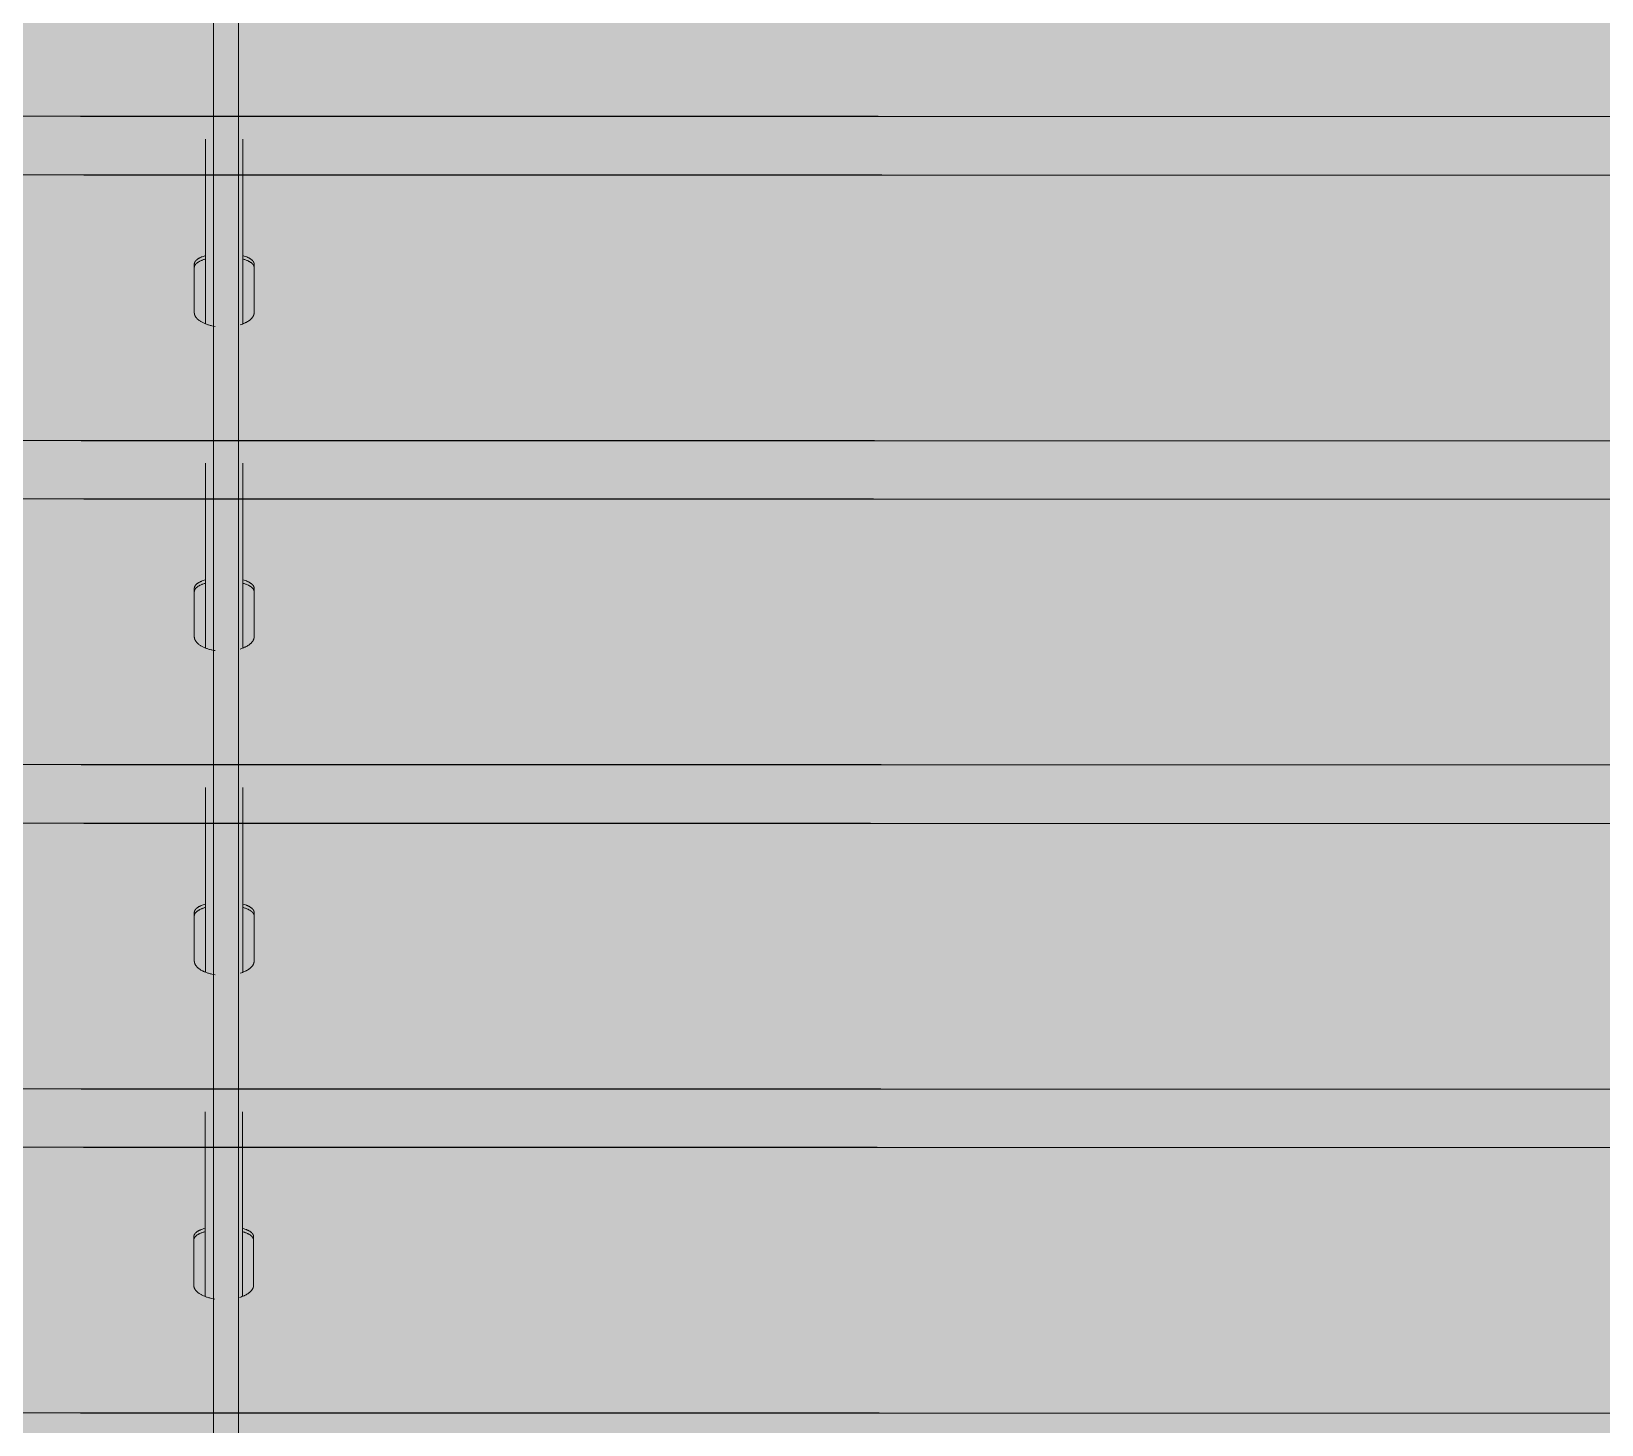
# Model space of a CAD drawing. Header units: millimetres. Extents: x 126 to 12547, y 1644 to 26714.
# Drawn here: x 1096.7 to 1157.2, y 25354.2 to 25407.9 of the extents above; entities that cross this region are included whole.
import ezdxf

# ---------------------------------------------------------------- set-up
doc = ezdxf.new("R2010")
doc.units = ezdxf.units.MM
doc.layers.add('cono piramide', color=4, linetype='Continuous')
for name, color, linetype, lineweight in [('F_ARREDI_pareti', 1, 'Continuous', 0), ('F_INFISSI', 4, 'Continuous', 5), ('F_MINERAL WALL', 6, 'Continuous', 5), ('F_Tendaggio', 252, 'Continuous', 5), ('F_VETRO', 140, 'Continuous', 5)]:
    doc.layers.add(name, color=color, linetype=linetype, lineweight=lineweight)

# ---------------------------------------------------------------- blocks, each defined once
blk = doc.blocks.new('TENDAGGIO_infisso piccolo_prospetto_fronte')
at = {"layer": 'F_Tendaggio'}
for p, q in [((734476.591, 513502.077), (734718.176, 513502.077)), ((734476.736, 513499.82), (734718.32, 513499.82)), ((734476.457, 513489.58), (734718.041, 513489.58)), ((734476.42, 513487.323), (734718.004, 513487.323)), ((734476.71, 513477.083), (734718.295, 513477.083)), ((734476.296, 513474.826), (734717.88, 513474.826)), ((734476.693, 513464.585), (734718.278, 513464.585)), ((734476.561, 513462.328), (734718.145, 513462.328)), ((734476.639, 513452.087), (734718.224, 513452.087))]:
    blk.add_line(p, q, dxfattribs=at)
for points in [[(734693.523, 513364.895), (734693.523, 514024.902)], [(734692.562, 513715.662), (734692.562, 513364.895)], [(734687.433, 513502.065), (734793.781, 513502.065)], [(734692.248, 513501.192), (734692.248, 513494.07)], [(734693.69, 513501.192), (734693.69, 513494.07)], [(734793.803, 513499.808), (734687.56, 513499.808)], [(734692.623, 513493.972), (734692.558, 513493.983), (734692.494, 513493.996), (734692.462, 513494.003), (734692.43, 513494.011), (734692.398, 513494.02), (734692.367, 513494.029), (734692.338, 513494.038), (734692.309, 513494.048), (734692.28, 513494.058), (734692.252, 513494.069), (734692.223, 513494.08), (734692.195, 513494.092), (734692.168, 513494.105), (734692.14, 513494.118), (734692.117, 513494.13), (734692.094, 513494.143), (734692.072, 513494.156), (734692.05, 513494.17), (734692.028, 513494.184), (734692.007, 513494.2), (734691.986, 513494.215), (734691.976, 513494.224), (734691.966, 513494.232), (734691.949, 513494.247), (734691.941, 513494.255), (734691.932, 513494.263), (734691.924, 513494.271), (734691.917, 513494.279), (734691.909, 513494.287), (734691.902, 513494.296), (734691.894, 513494.304), (734691.887, 513494.313), (734691.881, 513494.322), (734691.874, 513494.331), (734691.868, 513494.341), (734691.862, 513494.35), (734691.856, 513494.36), (734691.851, 513494.37), (734691.847, 513494.377), (734691.843, 513494.385), (734691.84, 513494.392), (734691.837, 513494.4), (734691.834, 513494.408), (734691.831, 513494.416), (734691.828, 513494.424), (734691.826, 513494.432), (734691.824, 513494.44), (734691.822, 513494.448), (734691.82, 513494.456), (734691.819, 513494.464), (734691.818, 513494.472), (734691.817, 513494.481), (734691.816, 513494.489), (734691.816, 513494.497), (734691.815, 513494.506), (734691.816, 513496.373), (734691.816, 513496.378), (734691.816, 513496.383), (734691.816, 513496.389), (734691.817, 513496.394), (734691.818, 513496.399), (734691.819, 513496.404), (734691.82, 513496.41), (734691.821, 513496.415), (734691.823, 513496.42), (734691.824, 513496.425), (734691.826, 513496.431), (734691.828, 513496.436), (734691.83, 513496.441), (734691.833, 513496.446), (734691.835, 513496.451), (734691.838, 513496.456), (734691.841, 513496.461), (734691.844, 513496.466), (734691.847, 513496.472), (734691.85, 513496.477), (734691.854, 513496.482), (734691.857, 513496.487), (734691.861, 513496.492), (734691.865, 513496.497), (734691.869, 513496.502), (734691.874, 513496.506), (734691.878, 513496.511), (734691.883, 513496.516), (734691.888, 513496.521), (734691.893, 513496.526), (734691.898, 513496.531), (734691.903, 513496.536), (734691.915, 513496.545), (734691.926, 513496.554), (734691.939, 513496.564), (734691.952, 513496.573), (734691.965, 513496.582), (734691.98, 513496.59), (734691.994, 513496.599), (734692.01, 513496.608), (734692.026, 513496.616), (734692.042, 513496.624), (734692.059, 513496.632), (734692.077, 513496.64), (734692.095, 513496.648), (734692.114, 513496.656), (734692.153, 513496.67), (734692.2, 513496.686), (734692.248, 513496.7)], [(734692.248, 513496.569), (734692.223, 513496.562), (734692.198, 513496.554), (734692.173, 513496.546), (734692.149, 513496.538), (734692.124, 513496.528), (734692.1, 513496.519), (734692.076, 513496.509), (734692.052, 513496.498), (734692.034, 513496.489), (734692.016, 513496.48), (734691.998, 513496.47), (734691.982, 513496.461), (734691.966, 513496.451), (734691.951, 513496.441), (734691.937, 513496.431), (734691.923, 513496.421), (734691.917, 513496.416), (734691.91, 513496.41), (734691.904, 513496.405), (734691.898, 513496.4), (734691.893, 513496.395), (734691.887, 513496.389), (734691.882, 513496.384), (734691.877, 513496.379), (734691.872, 513496.373), (734691.867, 513496.368), (734691.862, 513496.362), (734691.858, 513496.357), (734691.854, 513496.351), (734691.85, 513496.346), (734691.846, 513496.34), (734691.843, 513496.334), (734691.84, 513496.329), (734691.837, 513496.323), (734691.834, 513496.318), (734691.831, 513496.312), (734691.829, 513496.306), (734691.827, 513496.301), (734691.824, 513496.295), (734691.823, 513496.289), (734691.821, 513496.283), (734691.82, 513496.277), (734691.819, 513496.272), (734691.818, 513496.266), (734691.817, 513496.26), (734691.816, 513496.254), (734691.816, 513496.248), (734691.816, 513496.242)], [(734693.69, 513496.7), (734693.739, 513496.686), (734693.785, 513496.67), (734693.824, 513496.656), (734693.843, 513496.648), (734693.861, 513496.64), (734693.879, 513496.632), (734693.896, 513496.624), (734693.913, 513496.616), (734693.929, 513496.608), (734693.944, 513496.599), (734693.959, 513496.59), (734693.973, 513496.582), (734693.987, 513496.573), (734694, 513496.564), (734694.012, 513496.554), (734694.024, 513496.545), (734694.035, 513496.536), (734694.041, 513496.531), (734694.046, 513496.526), (734694.051, 513496.521), (734694.056, 513496.516), (734694.06, 513496.511), (734694.065, 513496.506), (734694.069, 513496.502), (734694.073, 513496.497), (734694.077, 513496.492), (734694.081, 513496.487), (734694.085, 513496.482), (734694.088, 513496.477), (734694.092, 513496.472), (734694.095, 513496.466), (734694.098, 513496.461), (734694.101, 513496.456), (734694.103, 513496.451), (734694.106, 513496.446), (734694.108, 513496.441), (734694.11, 513496.436), (734694.112, 513496.431), (734694.114, 513496.425), (734694.116, 513496.42), (734694.117, 513496.415), (734694.119, 513496.41), (734694.12, 513496.404), (734694.121, 513496.399), (734694.122, 513496.394), (734694.122, 513496.389), (734694.123, 513496.383), (734694.123, 513496.378), (734694.123, 513494.504)], [(734694.123, 513496.242), (734694.123, 513496.248), (734694.122, 513496.254), (734694.122, 513496.26), (734694.121, 513496.266), (734694.12, 513496.272), (734694.119, 513496.278), (734694.117, 513496.284), (734694.116, 513496.29), (734694.114, 513496.296), (734694.112, 513496.302), (734694.11, 513496.307), (734694.107, 513496.313), (734694.105, 513496.318), (734694.102, 513496.324), (734694.099, 513496.329), (734694.096, 513496.334), (734694.092, 513496.34), (734694.089, 513496.345), (734694.085, 513496.351), (734694.081, 513496.356), (734694.076, 513496.362), (734694.072, 513496.367), (734694.067, 513496.373), (734694.062, 513496.378), (734694.057, 513496.384), (734694.052, 513496.389), (734694.046, 513496.394), (734694.041, 513496.4), (734694.035, 513496.405), (734694.029, 513496.41), (734694.023, 513496.415), (734694.016, 513496.42), (734694.003, 513496.431), (734693.988, 513496.441), (734693.973, 513496.451), (734693.958, 513496.46), (734693.941, 513496.47), (734693.924, 513496.479), (734693.906, 513496.488), (734693.887, 513496.498), (734693.863, 513496.508), (734693.839, 513496.518), (734693.815, 513496.528), (734693.79, 513496.537), (734693.766, 513496.546), (734693.741, 513496.554), (734693.716, 513496.562), (734693.69, 513496.569)], [(734694.123, 513494.504), (734694.123, 513494.498), (734694.123, 513494.493), (734694.122, 513494.488), (734694.122, 513494.482), (734694.122, 513494.477), (734694.121, 513494.471), (734694.12, 513494.466), (734694.119, 513494.461), (734694.118, 513494.455), (734694.117, 513494.45), (734694.116, 513494.444), (734694.115, 513494.439), (734694.113, 513494.434), (734694.112, 513494.428), (734694.11, 513494.423), (734694.109, 513494.418), (734694.107, 513494.412), (734694.105, 513494.407), (734694.103, 513494.402), (734694.1, 513494.396), (734694.098, 513494.391), (734694.096, 513494.386), (734694.091, 513494.375), (734694.085, 513494.365), (734694.079, 513494.354), (734694.073, 513494.344), (734694.066, 513494.333), (734694.059, 513494.323), (734694.051, 513494.313), (734694.043, 513494.303), (734694.034, 513494.293), (734694.025, 513494.282), (734694.016, 513494.272), (734694.006, 513494.263), (734693.996, 513494.253), (734693.985, 513494.243), (734693.974, 513494.233), (734693.963, 513494.224), (734693.951, 513494.214), (734693.939, 513494.205), (734693.927, 513494.196), (734693.914, 513494.186), (734693.9, 513494.177), (734693.884, 513494.167), (734693.867, 513494.156), (734693.85, 513494.146), (734693.832, 513494.136), (734693.813, 513494.126), (734693.795, 513494.117), (734693.775, 513494.107), (734693.756, 513494.098), (734693.715, 513494.08), (734693.673, 513494.064), (734693.63, 513494.048), (734693.585, 513494.033)], [(734687.454, 513489.567), (734793.802, 513489.567)], [(734692.248, 513488.695), (734692.248, 513481.573)], [(734693.69, 513488.695), (734693.69, 513481.573)], [(734793.803, 513487.31), (734687.56, 513487.31)], [(734692.623, 513481.474), (734692.558, 513481.485), (734692.494, 513481.499), (734692.462, 513481.506), (734692.43, 513481.514), (734692.398, 513481.523), (734692.367, 513481.532), (734692.338, 513481.541), (734692.309, 513481.551), (734692.28, 513481.561), (734692.252, 513481.572), (734692.223, 513481.583), (734692.195, 513481.595), (734692.168, 513481.608), (734692.14, 513481.621), (734692.117, 513481.633), (734692.094, 513481.646), (734692.072, 513481.659), (734692.05, 513481.673), (734692.028, 513481.687), (734692.007, 513481.702), (734691.986, 513481.718), (734691.976, 513481.726), (734691.966, 513481.735), (734691.949, 513481.75), (734691.941, 513481.757), (734691.932, 513481.765), (734691.924, 513481.773), (734691.917, 513481.781), (734691.909, 513481.79), (734691.902, 513481.798), (734691.894, 513481.807), (734691.887, 513481.816), (734691.881, 513481.825), (734691.874, 513481.834), (734691.868, 513481.843), (734691.862, 513481.853), (734691.856, 513481.863), (734691.851, 513481.872), (734691.847, 513481.88), (734691.843, 513481.887), (734691.84, 513481.895), (734691.837, 513481.903), (734691.834, 513481.91), (734691.831, 513481.918), (734691.828, 513481.926), (734691.826, 513481.934), (734691.824, 513481.942), (734691.822, 513481.95), (734691.82, 513481.959), (734691.819, 513481.967), (734691.818, 513481.975), (734691.817, 513481.983), (734691.816, 513481.992), (734691.816, 513482), (734691.815, 513482.009), (734691.816, 513483.875), (734691.816, 513483.881), (734691.816, 513483.886), (734691.816, 513483.891), (734691.817, 513483.897), (734691.818, 513483.902), (734691.819, 513483.907), (734691.82, 513483.912), (734691.821, 513483.918), (734691.823, 513483.923), (734691.824, 513483.928), (734691.826, 513483.933), (734691.828, 513483.938), (734691.83, 513483.944), (734691.833, 513483.949), (734691.835, 513483.954), (734691.838, 513483.959), (734691.841, 513483.964), (734691.844, 513483.969), (734691.847, 513483.974), (734691.85, 513483.979), (734691.854, 513483.984), (734691.857, 513483.989), (734691.861, 513483.994), (734691.865, 513483.999), (734691.869, 513484.004), (734691.874, 513484.009), (734691.878, 513484.014), (734691.883, 513484.019), (734691.888, 513484.024), (734691.893, 513484.029), (734691.898, 513484.033), (734691.903, 513484.038), (734691.915, 513484.048), (734691.926, 513484.057), (734691.939, 513484.066), (734691.952, 513484.075), (734691.965, 513484.084), (734691.98, 513484.093), (734691.994, 513484.102), (734692.01, 513484.11), (734692.026, 513484.119), (734692.042, 513484.127), (734692.059, 513484.135), (734692.077, 513484.143), (734692.095, 513484.151), (734692.114, 513484.158), (734692.153, 513484.173), (734692.2, 513484.188), (734692.248, 513484.203)], [(734692.248, 513484.072), (734692.223, 513484.065), (734692.198, 513484.057), (734692.173, 513484.049), (734692.149, 513484.04), (734692.124, 513484.031), (734692.1, 513484.021), (734692.076, 513484.011), (734692.052, 513484.001), (734692.034, 513483.991), (734692.016, 513483.982), (734691.998, 513483.973), (734691.982, 513483.963), (734691.966, 513483.954), (734691.951, 513483.944), (734691.937, 513483.934), (734691.923, 513483.923), (734691.917, 513483.918), (734691.91, 513483.913), (734691.904, 513483.908), (734691.898, 513483.903), (734691.893, 513483.897), (734691.887, 513483.892), (734691.882, 513483.887), (734691.877, 513483.881), (734691.872, 513483.876), (734691.867, 513483.87), (734691.862, 513483.865), (734691.858, 513483.859), (734691.854, 513483.854), (734691.85, 513483.848), (734691.846, 513483.843), (734691.843, 513483.837), (734691.84, 513483.832), (734691.837, 513483.826), (734691.834, 513483.82), (734691.831, 513483.815), (734691.829, 513483.809), (734691.827, 513483.803), (734691.824, 513483.797), (734691.823, 513483.791), (734691.821, 513483.786), (734691.82, 513483.78), (734691.819, 513483.774), (734691.818, 513483.768), (734691.817, 513483.763), (734691.816, 513483.757), (734691.816, 513483.751), (734691.816, 513483.745)], [(734693.69, 513484.203), (734693.739, 513484.188), (734693.785, 513484.173), (734693.824, 513484.158), (734693.843, 513484.151), (734693.861, 513484.143), (734693.879, 513484.135), (734693.896, 513484.127), (734693.913, 513484.119), (734693.929, 513484.11), (734693.944, 513484.102), (734693.959, 513484.093), (734693.973, 513484.084), (734693.987, 513484.075), (734694, 513484.066), (734694.012, 513484.057), (734694.024, 513484.048), (734694.035, 513484.038), (734694.041, 513484.033), (734694.046, 513484.029), (734694.051, 513484.024), (734694.056, 513484.019), (734694.06, 513484.014), (734694.065, 513484.009), (734694.069, 513484.004), (734694.073, 513483.999), (734694.077, 513483.994), (734694.081, 513483.989), (734694.085, 513483.984), (734694.088, 513483.979), (734694.092, 513483.974), (734694.095, 513483.969), (734694.098, 513483.964), (734694.101, 513483.959), (734694.103, 513483.954), (734694.106, 513483.949), (734694.108, 513483.944), (734694.11, 513483.938), (734694.112, 513483.933), (734694.114, 513483.928), (734694.116, 513483.923), (734694.117, 513483.918), (734694.119, 513483.912), (734694.12, 513483.907), (734694.121, 513483.902), (734694.122, 513483.897), (734694.122, 513483.891), (734694.123, 513483.886), (734694.123, 513483.881), (734694.123, 513482.006)], [(734694.123, 513483.745), (734694.123, 513483.751), (734694.122, 513483.757), (734694.122, 513483.763), (734694.121, 513483.769), (734694.12, 513483.775), (734694.119, 513483.781), (734694.117, 513483.787), (734694.116, 513483.793), (734694.114, 513483.798), (734694.112, 513483.804), (734694.11, 513483.81), (734694.107, 513483.815), (734694.105, 513483.821), (734694.102, 513483.826), (734694.099, 513483.832), (734694.096, 513483.837), (734694.092, 513483.842), (734694.089, 513483.848), (734694.085, 513483.854), (734694.081, 513483.859), (734694.076, 513483.865), (734694.072, 513483.87), (734694.067, 513483.876), (734694.062, 513483.881), (734694.057, 513483.886), (734694.052, 513483.892), (734694.046, 513483.897), (734694.041, 513483.902), (734694.035, 513483.908), (734694.029, 513483.913), (734694.023, 513483.918), (734694.016, 513483.923), (734694.003, 513483.933), (734693.988, 513483.943), (734693.973, 513483.953), (734693.958, 513483.963), (734693.941, 513483.972), (734693.924, 513483.982), (734693.906, 513483.991), (734693.887, 513484), (734693.863, 513484.011), (734693.839, 513484.021), (734693.815, 513484.031), (734693.79, 513484.04), (734693.766, 513484.049), (734693.741, 513484.057), (734693.716, 513484.065), (734693.69, 513484.072)], [(734694.123, 513482.006), (734694.123, 513482.001), (734694.123, 513481.996), (734694.122, 513481.99), (734694.122, 513481.985), (734694.122, 513481.979), (734694.121, 513481.974), (734694.12, 513481.969), (734694.119, 513481.963), (734694.118, 513481.958), (734694.117, 513481.952), (734694.116, 513481.947), (734694.115, 513481.942), (734694.113, 513481.936), (734694.112, 513481.931), (734694.11, 513481.926), (734694.109, 513481.92), (734694.107, 513481.915), (734694.105, 513481.91), (734694.103, 513481.904), (734694.1, 513481.899), (734694.098, 513481.894), (734694.096, 513481.888), (734694.091, 513481.878), (734694.085, 513481.867), (734694.079, 513481.857), (734694.073, 513481.846), (734694.066, 513481.836), (734694.059, 513481.826), (734694.051, 513481.815), (734694.043, 513481.805), (734694.034, 513481.795), (734694.025, 513481.785), (734694.016, 513481.775), (734694.006, 513481.765), (734693.996, 513481.755), (734693.985, 513481.746), (734693.974, 513481.736), (734693.963, 513481.726), (734693.951, 513481.717), (734693.939, 513481.708), (734693.927, 513481.698), (734693.914, 513481.689), (734693.9, 513481.68), (734693.884, 513481.669), (734693.867, 513481.659), (734693.85, 513481.649), (734693.832, 513481.639), (734693.813, 513481.629), (734693.795, 513481.619), (734693.775, 513481.61), (734693.756, 513481.601), (734693.715, 513481.583), (734693.673, 513481.566), (734693.63, 513481.551), (734693.585, 513481.536)], [(734687.454, 513477.07), (734793.802, 513477.07)], [(734692.248, 513476.197), (734692.248, 513469.075)], [(734692.248, 513476.197), (734692.248, 513469.075)], [(734693.69, 513476.197), (734693.69, 513469.075)], [(734693.69, 513476.197), (734693.69, 513469.075)], [(734793.803, 513474.813), (734687.56, 513474.813)], [(734793.803, 513474.813), (734687.56, 513474.813)], [(734692.623, 513468.977), (734692.558, 513468.988), (734692.494, 513469.001), (734692.462, 513469.009), (734692.43, 513469.017), (734692.398, 513469.025), (734692.367, 513469.034), (734692.338, 513469.044), (734692.309, 513469.053), (734692.28, 513469.063), (734692.252, 513469.074), (734692.223, 513469.086), (734692.195, 513469.098), (734692.168, 513469.11), (734692.14, 513469.124), (734692.117, 513469.136), (734692.094, 513469.148), (734692.072, 513469.161), (734692.05, 513469.175), (734692.028, 513469.19), (734692.007, 513469.205), (734691.986, 513469.221), (734691.976, 513469.229), (734691.966, 513469.237), (734691.949, 513469.252), (734691.941, 513469.26), (734691.932, 513469.268), (734691.924, 513469.276), (734691.917, 513469.284), (734691.909, 513469.292), (734691.902, 513469.301), (734691.894, 513469.309), (734691.887, 513469.318), (734691.881, 513469.327), (734691.874, 513469.337), (734691.868, 513469.346), (734691.862, 513469.355), (734691.856, 513469.365), (734691.851, 513469.375), (734691.847, 513469.382), (734691.843, 513469.39), (734691.84, 513469.398), (734691.837, 513469.405), (734691.834, 513469.413), (734691.831, 513469.421), (734691.828, 513469.429), (734691.826, 513469.437), (734691.824, 513469.445), (734691.822, 513469.453), (734691.82, 513469.461), (734691.819, 513469.469), (734691.818, 513469.478), (734691.817, 513469.486), (734691.816, 513469.494), (734691.816, 513469.502), (734691.815, 513469.512), (734691.816, 513471.378), (734691.816, 513471.383), (734691.816, 513471.389), (734691.816, 513471.394), (734691.817, 513471.399), (734691.818, 513471.404), (734691.819, 513471.41), (734691.82, 513471.415), (734691.821, 513471.42), (734691.823, 513471.425), (734691.824, 513471.431), (734691.826, 513471.436), (734691.828, 513471.441), (734691.83, 513471.446), (734691.833, 513471.451), (734691.835, 513471.456), (734691.838, 513471.462), (734691.841, 513471.467), (734691.844, 513471.472), (734691.847, 513471.477), (734691.85, 513471.482), (734691.854, 513471.487), (734691.857, 513471.492), (734691.861, 513471.497), (734691.865, 513471.502), (734691.869, 513471.507), (734691.874, 513471.512), (734691.878, 513471.517), (734691.883, 513471.521), (734691.888, 513471.526), (734691.893, 513471.531), (734691.898, 513471.536), (734691.903, 513471.541), (734691.915, 513471.55), (734691.926, 513471.56), (734691.939, 513471.569), (734691.952, 513471.578), (734691.965, 513471.587), (734691.98, 513471.596), (734691.994, 513471.604), (734692.01, 513471.613), (734692.026, 513471.621), (734692.042, 513471.629), (734692.059, 513471.638), (734692.077, 513471.645), (734692.095, 513471.653), (734692.114, 513471.661), (734692.153, 513471.675), (734692.2, 513471.691), (734692.248, 513471.706)], [(734692.623, 513468.977), (734692.558, 513468.988), (734692.494, 513469.001), (734692.462, 513469.009), (734692.43, 513469.017), (734692.398, 513469.025), (734692.367, 513469.034), (734692.338, 513469.044), (734692.309, 513469.053), (734692.28, 513469.063), (734692.252, 513469.074), (734692.223, 513469.086), (734692.195, 513469.098), (734692.168, 513469.11), (734692.14, 513469.124), (734692.117, 513469.136), (734692.094, 513469.148), (734692.072, 513469.161), (734692.05, 513469.175), (734692.028, 513469.19), (734692.007, 513469.205), (734691.986, 513469.221), (734691.976, 513469.229), (734691.966, 513469.237), (734691.949, 513469.252), (734691.941, 513469.26), (734691.932, 513469.268), (734691.924, 513469.276), (734691.917, 513469.284), (734691.909, 513469.292), (734691.902, 513469.301), (734691.894, 513469.309), (734691.887, 513469.318), (734691.881, 513469.327), (734691.874, 513469.336), (734691.868, 513469.346), (734691.862, 513469.355), (734691.856, 513469.365), (734691.851, 513469.375), (734691.847, 513469.382), (734691.843, 513469.39), (734691.84, 513469.398), (734691.837, 513469.405), (734691.834, 513469.413), (734691.831, 513469.421), (734691.828, 513469.429), (734691.826, 513469.437), (734691.824, 513469.445), (734691.822, 513469.453), (734691.82, 513469.461), (734691.819, 513469.469), (734691.818, 513469.478), (734691.817, 513469.486), (734691.816, 513469.494), (734691.816, 513469.502), (734691.815, 513469.511), (734691.816, 513471.378), (734691.816, 513471.383), (734691.816, 513471.389), (734691.816, 513471.394), (734691.817, 513471.399), (734691.818, 513471.404), (734691.819, 513471.41), (734691.82, 513471.415), (734691.821, 513471.42), (734691.823, 513471.425), (734691.824, 513471.431), (734691.826, 513471.436), (734691.828, 513471.441), (734691.83, 513471.446), (734691.833, 513471.451), (734691.835, 513471.456), (734691.838, 513471.461), (734691.841, 513471.467), (734691.844, 513471.472), (734691.847, 513471.477), (734691.85, 513471.482), (734691.854, 513471.487), (734691.857, 513471.492), (734691.861, 513471.497), (734691.865, 513471.502), (734691.869, 513471.507), (734691.874, 513471.512), (734691.878, 513471.517), (734691.883, 513471.521), (734691.888, 513471.526), (734691.893, 513471.531), (734691.898, 513471.536), (734691.903, 513471.541), (734691.915, 513471.55), (734691.926, 513471.56), (734691.939, 513471.569), (734691.952, 513471.578), (734691.965, 513471.587), (734691.98, 513471.596), (734691.994, 513471.604), (734692.01, 513471.613), (734692.026, 513471.621), (734692.042, 513471.629), (734692.059, 513471.637), (734692.077, 513471.645), (734692.095, 513471.653), (734692.114, 513471.661), (734692.153, 513471.675), (734692.2, 513471.691), (734692.248, 513471.706)], [(734692.248, 513471.575), (734692.223, 513471.567), (734692.198, 513471.56), (734692.173, 513471.551), (734692.149, 513471.543), (734692.124, 513471.534), (734692.1, 513471.524), (734692.076, 513471.514), (734692.052, 513471.503), (734692.034, 513471.494), (734692.016, 513471.485), (734691.998, 513471.475), (734691.982, 513471.466), (734691.966, 513471.456), (734691.951, 513471.446), (734691.937, 513471.436), (734691.923, 513471.426), (734691.917, 513471.421), (734691.91, 513471.416), (734691.904, 513471.41), (734691.898, 513471.405), (734691.893, 513471.4), (734691.887, 513471.395), (734691.882, 513471.389), (734691.877, 513471.384), (734691.872, 513471.378), (734691.867, 513471.373), (734691.862, 513471.367), (734691.858, 513471.362), (734691.854, 513471.356), (734691.85, 513471.351), (734691.846, 513471.345), (734691.843, 513471.34), (734691.84, 513471.334), (734691.837, 513471.329), (734691.834, 513471.323), (734691.831, 513471.317), (734691.829, 513471.312), (734691.827, 513471.306), (734691.824, 513471.3), (734691.823, 513471.294), (734691.821, 513471.288), (734691.82, 513471.283), (734691.819, 513471.277), (734691.818, 513471.271), (734691.817, 513471.265), (734691.816, 513471.259), (734691.816, 513471.253), (734691.816, 513471.248)], [(734692.248, 513471.574), (734692.223, 513471.567), (734692.198, 513471.56), (734692.173, 513471.551), (734692.149, 513471.543), (734692.124, 513471.534), (734692.1, 513471.524), (734692.076, 513471.514), (734692.052, 513471.503), (734692.034, 513471.494), (734692.016, 513471.485), (734691.998, 513471.475), (734691.982, 513471.466), (734691.966, 513471.456), (734691.951, 513471.446), (734691.937, 513471.436), (734691.923, 513471.426), (734691.917, 513471.421), (734691.91, 513471.416), (734691.904, 513471.41), (734691.898, 513471.405), (734691.893, 513471.4), (734691.887, 513471.395), (734691.882, 513471.389), (734691.877, 513471.384), (734691.872, 513471.378), (734691.867, 513471.373), (734691.862, 513471.367), (734691.858, 513471.362), (734691.854, 513471.356), (734691.85, 513471.351), (734691.846, 513471.345), (734691.843, 513471.34), (734691.84, 513471.334), (734691.837, 513471.329), (734691.834, 513471.323), (734691.831, 513471.317), (734691.829, 513471.312), (734691.827, 513471.306), (734691.824, 513471.3), (734691.823, 513471.294), (734691.821, 513471.288), (734691.82, 513471.283), (734691.819, 513471.277), (734691.818, 513471.271), (734691.817, 513471.265), (734691.816, 513471.259), (734691.816, 513471.253), (734691.816, 513471.248)], [(734693.69, 513471.706), (734693.739, 513471.691), (734693.785, 513471.675), (734693.824, 513471.661), (734693.843, 513471.653), (734693.861, 513471.645), (734693.879, 513471.638), (734693.896, 513471.629), (734693.913, 513471.621), (734693.929, 513471.613), (734693.944, 513471.604), (734693.959, 513471.596), (734693.973, 513471.587), (734693.987, 513471.578), (734694, 513471.569), (734694.012, 513471.56), (734694.024, 513471.55), (734694.035, 513471.541), (734694.041, 513471.536), (734694.046, 513471.531), (734694.051, 513471.526), (734694.056, 513471.521), (734694.06, 513471.517), (734694.065, 513471.512), (734694.069, 513471.507), (734694.073, 513471.502), (734694.077, 513471.497), (734694.081, 513471.492), (734694.085, 513471.487), (734694.088, 513471.482), (734694.092, 513471.477), (734694.095, 513471.472), (734694.098, 513471.467), (734694.101, 513471.462), (734694.103, 513471.456), (734694.106, 513471.451), (734694.108, 513471.446), (734694.11, 513471.441), (734694.112, 513471.436), (734694.114, 513471.431), (734694.116, 513471.425), (734694.117, 513471.42), (734694.119, 513471.415), (734694.12, 513471.41), (734694.121, 513471.404), (734694.122, 513471.399), (734694.122, 513471.394), (734694.123, 513471.389), (734694.123, 513471.383), (734694.123, 513469.509)], [(734693.69, 513471.706), (734693.739, 513471.691), (734693.785, 513471.675), (734693.824, 513471.661), (734693.843, 513471.653), (734693.861, 513471.645), (734693.879, 513471.638), (734693.896, 513471.629), (734693.913, 513471.621), (734693.929, 513471.613), (734693.944, 513471.604), (734693.959, 513471.596), (734693.973, 513471.587), (734693.987, 513471.578), (734694, 513471.569), (734694.012, 513471.56), (734694.024, 513471.55), (734694.035, 513471.541), (734694.041, 513471.536), (734694.046, 513471.531), (734694.051, 513471.526), (734694.056, 513471.521), (734694.06, 513471.517), (734694.065, 513471.512), (734694.069, 513471.507), (734694.073, 513471.502), (734694.077, 513471.497), (734694.081, 513471.492), (734694.085, 513471.487), (734694.088, 513471.482), (734694.092, 513471.477), (734694.095, 513471.472), (734694.098, 513471.467), (734694.101, 513471.461), (734694.103, 513471.456), (734694.106, 513471.451), (734694.108, 513471.446), (734694.11, 513471.441), (734694.112, 513471.436), (734694.114, 513471.431), (734694.116, 513471.425), (734694.117, 513471.42), (734694.119, 513471.415), (734694.12, 513471.41), (734694.121, 513471.404), (734694.122, 513471.399), (734694.122, 513471.394), (734694.123, 513471.389), (734694.123, 513471.383), (734694.123, 513469.509)], [(734694.123, 513471.247), (734694.123, 513471.253), (734694.122, 513471.259), (734694.122, 513471.265), (734694.121, 513471.271), (734694.12, 513471.277), (734694.119, 513471.283), (734694.117, 513471.289), (734694.116, 513471.295), (734694.114, 513471.301), (734694.112, 513471.307), (734694.11, 513471.312), (734694.107, 513471.318), (734694.105, 513471.324), (734694.102, 513471.329), (734694.099, 513471.334), (734694.096, 513471.339), (734694.092, 513471.345), (734694.089, 513471.351), (734694.085, 513471.356), (734694.081, 513471.362), (734694.076, 513471.367), (734694.072, 513471.373), (734694.067, 513471.378), (734694.062, 513471.384), (734694.057, 513471.389), (734694.052, 513471.394), (734694.046, 513471.4), (734694.041, 513471.405), (734694.035, 513471.41), (734694.029, 513471.415), (734694.023, 513471.421), (734694.016, 513471.426), (734694.003, 513471.436), (734693.988, 513471.446), (734693.973, 513471.456), (734693.958, 513471.466), (734693.941, 513471.475), (734693.924, 513471.484), (734693.906, 513471.494), (734693.887, 513471.503), (734693.863, 513471.513), (734693.839, 513471.524), (734693.815, 513471.533), (734693.79, 513471.543), (734693.766, 513471.551), (734693.741, 513471.56), (734693.716, 513471.567), (734693.69, 513471.575)], [(734694.123, 513471.247), (734694.123, 513471.253), (734694.122, 513471.259), (734694.122, 513471.265), (734694.121, 513471.271), (734694.12, 513471.277), (734694.119, 513471.283), (734694.117, 513471.289), (734694.116, 513471.295), (734694.114, 513471.301), (734694.112, 513471.307), (734694.11, 513471.312), (734694.107, 513471.318), (734694.105, 513471.324), (734694.102, 513471.329), (734694.099, 513471.334), (734694.096, 513471.339), (734694.092, 513471.345), (734694.089, 513471.351), (734694.085, 513471.356), (734694.081, 513471.362), (734694.076, 513471.367), (734694.072, 513471.373), (734694.067, 513471.378), (734694.062, 513471.383), (734694.057, 513471.389), (734694.052, 513471.394), (734694.046, 513471.4), (734694.041, 513471.405), (734694.035, 513471.41), (734694.029, 513471.415), (734694.023, 513471.421), (734694.016, 513471.426), (734694.003, 513471.436), (734693.988, 513471.446), (734693.973, 513471.456), (734693.958, 513471.465), (734693.941, 513471.475), (734693.924, 513471.484), (734693.906, 513471.494), (734693.887, 513471.503), (734693.863, 513471.513), (734693.839, 513471.524), (734693.815, 513471.533), (734693.79, 513471.543), (734693.766, 513471.551), (734693.741, 513471.56), (734693.716, 513471.567), (734693.69, 513471.574)], [(734694.123, 513469.509), (734694.123, 513469.504), (734694.123, 513469.498), (734694.122, 513469.493), (734694.122, 513469.487), (734694.122, 513469.482), (734694.121, 513469.477), (734694.12, 513469.471), (734694.119, 513469.466), (734694.118, 513469.46), (734694.117, 513469.455), (734694.116, 513469.45), (734694.115, 513469.444), (734694.113, 513469.439), (734694.112, 513469.434), (734694.11, 513469.428), (734694.109, 513469.423), (734694.107, 513469.417), (734694.105, 513469.412), (734694.103, 513469.407), (734694.1, 513469.402), (734694.098, 513469.396), (734694.096, 513469.391), (734694.091, 513469.38), (734694.085, 513469.37), (734694.079, 513469.359), (734694.073, 513469.349), (734694.066, 513469.339), (734694.059, 513469.328), (734694.051, 513469.318), (734694.043, 513469.308), (734694.034, 513469.298), (734694.025, 513469.288), (734694.016, 513469.278), (734694.006, 513469.268), (734693.996, 513469.258), (734693.985, 513469.248), (734693.974, 513469.239), (734693.963, 513469.229), (734693.951, 513469.22), (734693.939, 513469.21), (734693.927, 513469.201), (734693.914, 513469.192), (734693.9, 513469.183), (734693.884, 513469.172), (734693.867, 513469.162), (734693.85, 513469.151), (734693.832, 513469.141), (734693.813, 513469.131), (734693.795, 513469.122), (734693.775, 513469.112), (734693.756, 513469.103), (734693.715, 513469.086), (734693.673, 513469.069), (734693.63, 513469.053), (734693.585, 513469.038)], [(734694.123, 513469.509), (734694.123, 513469.504), (734694.123, 513469.498), (734694.122, 513469.493), (734694.122, 513469.487), (734694.122, 513469.482), (734694.121, 513469.477), (734694.12, 513469.471), (734694.119, 513469.466), (734694.118, 513469.46), (734694.117, 513469.455), (734694.116, 513469.45), (734694.115, 513469.444), (734694.113, 513469.439), (734694.112, 513469.434), (734694.11, 513469.428), (734694.109, 513469.423), (734694.107, 513469.417), (734694.105, 513469.412), (734694.103, 513469.407), (734694.1, 513469.401), (734694.098, 513469.396), (734694.096, 513469.391), (734694.091, 513469.38), (734694.085, 513469.37), (734694.079, 513469.359), (734694.073, 513469.349), (734694.066, 513469.339), (734694.059, 513469.328), (734694.051, 513469.318), (734694.043, 513469.308), (734694.034, 513469.298), (734694.025, 513469.288), (734694.016, 513469.278), (734694.006, 513469.268), (734693.996, 513469.258), (734693.985, 513469.248), (734693.974, 513469.239), (734693.963, 513469.229), (734693.951, 513469.219), (734693.939, 513469.21), (734693.927, 513469.201), (734693.914, 513469.192), (734693.9, 513469.183), (734693.884, 513469.172), (734693.867, 513469.161), (734693.85, 513469.151), (734693.832, 513469.141), (734693.813, 513469.131), (734693.795, 513469.122), (734693.775, 513469.112), (734693.756, 513469.103), (734693.715, 513469.086), (734693.673, 513469.069), (734693.63, 513469.053), (734693.585, 513469.038)], [(734687.454, 513464.572), (734793.802, 513464.572)], [(734687.454, 513464.572), (734793.802, 513464.572)], [(734692.228, 513463.699), (734692.228, 513456.577)], [(734693.67, 513463.699), (734693.67, 513456.577)], [(734793.782, 513462.315), (734687.539, 513462.315)], [(734692.603, 513456.479), (734692.538, 513456.49), (734692.473, 513456.503), (734692.441, 513456.511), (734692.41, 513456.519), (734692.378, 513456.527), (734692.346, 513456.536), (734692.317, 513456.545), (734692.288, 513456.555), (734692.26, 513456.565), (734692.231, 513456.576), (734692.203, 513456.587), (734692.175, 513456.599), (734692.147, 513456.612), (734692.12, 513456.626), (734692.097, 513456.638), (734692.074, 513456.65), (734692.051, 513456.663), (734692.029, 513456.677), (734692.008, 513456.692), (734691.986, 513456.707), (734691.966, 513456.722), (734691.955, 513456.731), (734691.945, 513456.739), (734691.928, 513456.754), (734691.92, 513456.762), (734691.912, 513456.77), (734691.904, 513456.778), (734691.896, 513456.786), (734691.888, 513456.794), (734691.881, 513456.803), (734691.874, 513456.811), (734691.867, 513456.82), (734691.86, 513456.829), (734691.854, 513456.838), (734691.847, 513456.848), (734691.841, 513456.857), (734691.836, 513456.867), (734691.83, 513456.877), (734691.827, 513456.884), (734691.823, 513456.892), (734691.82, 513456.899), (734691.816, 513456.907), (734691.813, 513456.915), (734691.811, 513456.923), (734691.808, 513456.931), (734691.806, 513456.939), (734691.803, 513456.947), (734691.801, 513456.955), (734691.8, 513456.963), (734691.798, 513456.971), (734691.797, 513456.979), (734691.796, 513456.988), (734691.796, 513456.996), (734691.795, 513457.004), (734691.795, 513457.013), (734691.795, 513458.88), (734691.795, 513458.885), (734691.796, 513458.89), (734691.796, 513458.896), (734691.797, 513458.901), (734691.797, 513458.906), (734691.798, 513458.912), (734691.799, 513458.917), (734691.801, 513458.922), (734691.802, 513458.927), (734691.804, 513458.932), (734691.806, 513458.938), (734691.808, 513458.943), (734691.81, 513458.948), (734691.812, 513458.953), (734691.815, 513458.958), (734691.817, 513458.963), (734691.82, 513458.968), (734691.823, 513458.974), (734691.826, 513458.979), (734691.83, 513458.984), (734691.833, 513458.989), (734691.837, 513458.994), (734691.841, 513458.999), (734691.845, 513459.004), (734691.849, 513459.009), (734691.853, 513459.014), (734691.858, 513459.018), (734691.862, 513459.023), (734691.867, 513459.028), (734691.872, 513459.033), (734691.878, 513459.038), (734691.883, 513459.043), (734691.894, 513459.052), (734691.906, 513459.061), (734691.918, 513459.071), (734691.931, 513459.08), (734691.945, 513459.089), (734691.959, 513459.098), (734691.974, 513459.106), (734691.989, 513459.115), (734692.005, 513459.123), (734692.022, 513459.131), (734692.039, 513459.139), (734692.057, 513459.147), (734692.075, 513459.155), (734692.094, 513459.163), (734692.133, 513459.177), (734692.179, 513459.193), (734692.228, 513459.207)], [(734692.228, 513459.076), (734692.203, 513459.069), (734692.178, 513459.062), (734692.153, 513459.053), (734692.128, 513459.045), (734692.104, 513459.035), (734692.08, 513459.026), (734692.056, 513459.016), (734692.032, 513459.005), (734692.013, 513458.996), (734691.995, 513458.987), (734691.978, 513458.977), (734691.961, 513458.968), (734691.945, 513458.958), (734691.93, 513458.948), (734691.916, 513458.938), (734691.903, 513458.928), (734691.896, 513458.923), (734691.89, 513458.918), (734691.884, 513458.912), (734691.878, 513458.907), (734691.872, 513458.902), (734691.867, 513458.896), (734691.861, 513458.891), (734691.856, 513458.886), (734691.851, 513458.88), (734691.846, 513458.875), (734691.842, 513458.869), (734691.838, 513458.864), (734691.834, 513458.858), (734691.83, 513458.853), (734691.826, 513458.847), (734691.822, 513458.841), (734691.819, 513458.836), (734691.816, 513458.831), (734691.813, 513458.825), (734691.811, 513458.819), (734691.808, 513458.814), (734691.806, 513458.808), (734691.804, 513458.802), (734691.802, 513458.796), (734691.801, 513458.79), (734691.799, 513458.784), (734691.798, 513458.779), (734691.797, 513458.773), (734691.796, 513458.767), (734691.796, 513458.761), (734691.795, 513458.755), (734691.795, 513458.749)], [(734693.67, 513459.207), (734693.718, 513459.193), (734693.765, 513459.177), (734693.804, 513459.163), (734693.823, 513459.155), (734693.841, 513459.147), (734693.859, 513459.139), (734693.876, 513459.131), (734693.892, 513459.123), (734693.908, 513459.115), (734693.924, 513459.106), (734693.938, 513459.098), (734693.953, 513459.089), (734693.966, 513459.08), (734693.979, 513459.071), (734693.992, 513459.061), (734694.004, 513459.052), (734694.015, 513459.043), (734694.02, 513459.038), (734694.025, 513459.033), (734694.03, 513459.028), (734694.035, 513459.023), (734694.04, 513459.018), (734694.044, 513459.014), (734694.049, 513459.009), (734694.053, 513459.004), (734694.057, 513458.999), (734694.061, 513458.994), (734694.064, 513458.989), (734694.068, 513458.984), (734694.071, 513458.979), (734694.074, 513458.974), (734694.077, 513458.968), (734694.08, 513458.963), (734694.083, 513458.958), (734694.085, 513458.953), (734694.088, 513458.948), (734694.09, 513458.943), (734694.092, 513458.938), (734694.094, 513458.932), (734694.095, 513458.927), (734694.097, 513458.922), (734694.098, 513458.917), (734694.099, 513458.912), (734694.1, 513458.906), (734694.101, 513458.901), (734694.102, 513458.896), (734694.102, 513458.89), (734694.102, 513458.885), (734694.102, 513457.011)], [(734694.102, 513458.749), (734694.102, 513458.755), (734694.102, 513458.761), (734694.101, 513458.767), (734694.101, 513458.773), (734694.1, 513458.779), (734694.098, 513458.785), (734694.097, 513458.791), (734694.095, 513458.797), (734694.093, 513458.803), (734694.091, 513458.809), (734694.089, 513458.814), (734694.087, 513458.82), (734694.084, 513458.825), (734694.081, 513458.831), (734694.078, 513458.836), (734694.075, 513458.841), (734694.072, 513458.847), (734694.068, 513458.852), (734694.064, 513458.858), (734694.06, 513458.864), (734694.056, 513458.869), (734694.051, 513458.875), (734694.047, 513458.88), (734694.042, 513458.885), (734694.037, 513458.891), (734694.031, 513458.896), (734694.026, 513458.901), (734694.02, 513458.907), (734694.014, 513458.912), (734694.008, 513458.917), (734694.002, 513458.922), (734693.996, 513458.928), (734693.982, 513458.938), (734693.968, 513458.948), (734693.953, 513458.958), (734693.937, 513458.967), (734693.921, 513458.977), (734693.903, 513458.986), (734693.885, 513458.996), (734693.867, 513459.005), (734693.843, 513459.015), (734693.819, 513459.026), (734693.794, 513459.035), (734693.77, 513459.044), (734693.745, 513459.053), (734693.72, 513459.061), (734693.695, 513459.069), (734693.67, 513459.076)], [(734694.102, 513457.011), (734694.102, 513457.006), (734694.102, 513457), (734694.102, 513456.995), (734694.102, 513456.989), (734694.101, 513456.984), (734694.1, 513456.978), (734694.1, 513456.973), (734694.099, 513456.968), (734694.098, 513456.962), (734694.097, 513456.957), (734694.096, 513456.952), (734694.094, 513456.946), (734694.093, 513456.941), (734694.091, 513456.935), (734694.09, 513456.93), (734694.088, 513456.925), (734694.086, 513456.919), (734694.084, 513456.914), (734694.082, 513456.909), (734694.08, 513456.903), (734694.078, 513456.898), (734694.075, 513456.893), (734694.07, 513456.882), (734694.065, 513456.872), (734694.059, 513456.861), (734694.052, 513456.851), (734694.045, 513456.84), (734694.038, 513456.83), (734694.03, 513456.82), (734694.022, 513456.81), (734694.014, 513456.8), (734694.005, 513456.79), (734693.995, 513456.78), (734693.986, 513456.77), (734693.976, 513456.76), (734693.965, 513456.75), (734693.954, 513456.74), (734693.943, 513456.731), (734693.931, 513456.721), (734693.919, 513456.712), (734693.906, 513456.703), (734693.893, 513456.694), (734693.88, 513456.684), (734693.863, 513456.674), (734693.846, 513456.663), (734693.829, 513456.653), (734693.811, 513456.643), (734693.793, 513456.633), (734693.774, 513456.624), (734693.755, 513456.614), (734693.735, 513456.605), (734693.695, 513456.587), (734693.653, 513456.571), (734693.609, 513456.555), (734693.564, 513456.54)], [(734687.433, 513452.074), (734793.781, 513452.074)]]:
    blk.add_lwpolyline(points, dxfattribs=at)
blk = doc.blocks.new('INFISSO L.400 MM_prospetto_fronte')
at = {"layer": 'F_VETRO', "transparency": 33554579}
h = blk.add_hatch(color=153, dxfattribs=at)
h.dxf.hatch_style = 1
h.set_gradient(color1=(102, 153, 204), color2=(251, 252, 254), rotation=45, one_color=1, tint=0.994624)
h.paths.add_polyline_path([(-15858.477, 12715.626), (-16258.477, 12715.626), (-16258.477, 11495.626), (-15858.477, 11495.626)])
blk = doc.blocks.new('RIV.to_pareti e soffitto_slider_armadiature_camera master_sez.......')
at = {"layer": 'F_INFISSI', "true_color": 0x636466}
h = blk.add_hatch(color=251, dxfattribs=at)
h.dxf.hatch_style = 1
h.paths.add_polyline_path([(734352.116, 514201.277), (734352.116, 512921.277), (734812.116, 512921.277), (734812.116, 514201.277)])
h.paths.add_polyline_path([(734382.116, 514171.277), (734782.116, 514171.277), (734782.116, 512951.277), (734382.116, 512951.277)], flags=16)
at = {"layer": 'F_MINERAL WALL', "true_color": 0x636466, "transparency": 33554559}
h = blk.add_hatch(dxfattribs=at)
h.set_pattern_fill('AR-SAND', color=251)
h.set_pattern_definition([(37.5, (2500, 0), (-1.6000313, 48.9413237), [0, -38.608, 0, -43.18, 0, -41.275]), (7.5, (2500, 0), (44.9523283, 71.68251), [0, -20.828, 0, -34.798, 0, -13.335]), (327.5, (2468.76, 0), (79.099237, 0.1437185), [0, -12.7, 0, -45.72, 0, -59.69]), (317.5, (2468.76, 0), (76.355645, 22.2929323), [0, -6.35, 0, -29.972, 0, -34.29])])
h.paths.add_polyline_path([(733693.124, 514601.278), (733693.124, 512521.278), (734878.124, 512521.278), (734878.124, 514601.278)])
h.paths.add_polyline_path([(734822.116, 514211.277), (734822.116, 512911.277), (734342.116, 512911.277), (734342.116, 514211.277)], flags=16)
at = {"color": 1}
blk.add_blockref('INFISSO L.400 MM_prospetto_fronte', (750640.594, 501455.651), dxfattribs=at)
at = {"layer": 'cono piramide', "color": 2, "lineweight": 5}
blk.add_blockref('TENDAGGIO_infisso piccolo_prospetto_fronte', (-21.487, -10.001), dxfattribs=at)

msp = doc.modelspace()

# ---------------------------------------------------------------- block references
at = {"layer": 'F_ARREDI_pareti', "color": 2, "lineweight": 5}
msp.add_blockref('RIV.to_pareti e soffitto_slider_armadiature_camera master_sez.......', (-733567.336, -488087.481), dxfattribs=at)

doc.saveas('drawing.dxf')
